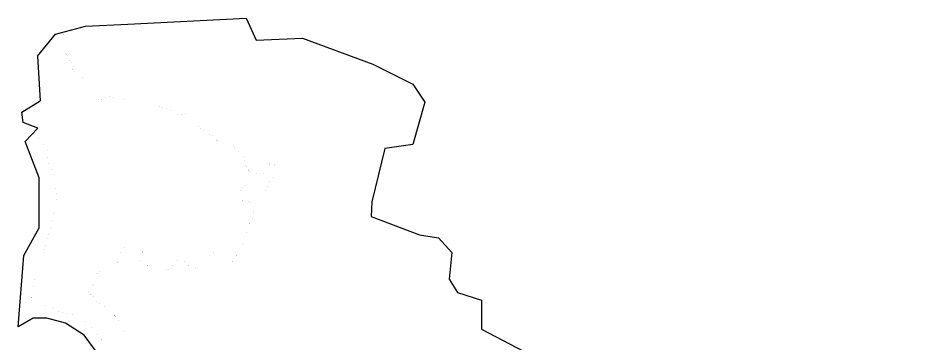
# Model space of a CAD drawing. Header units: metres. Extents: x 266585 to 279238, y 2117616 to 2127268.
# Drawn here: x 266585 to 272911, y 2124977 to 2127268 of the extents above; entities that cross this region are included whole.
import ezdxf

# ---------------------------------------------------------------- set-up
doc = ezdxf.new("R2010")
doc.units = ezdxf.units.M
doc.layers.add('HAZARDS LINE', color=1, linetype='Continuous')
doc.layers.add('village', color=3, linetype='Continuous')

msp = doc.modelspace()

# ---------------------------------------------------------------- linework, layer by layer
at = {"color": 3, "flags": 128}
msp.add_lwpolyline([(266721.2, 2126999.9), (266739, 2126684.5)], dxfattribs=at)
at = {"layer": 'HAZARDS LINE', "lineweight": 18, "const_width": 0.134}
for points in [[(266910.6, 2127171.6), (266905.4, 2127156.8), (266893.1, 2127133.1), (266880.8, 2127109.4), (266868.8, 2127101.6), (266860.7, 2127093.8), (266860.6, 2127089.8), (266856.7, 2127089.8), (266848.6, 2127082), (266844.5, 2127074.1), (266844.4, 2127070.1), (266848.2, 2127058.1), (266848.1, 2127050.1), (266848, 2127042.2), (266851.9, 2127034.2), (266855.8, 2127030.1), (266859.8, 2127030.1), (266867.7, 2127026), (266883.5, 2127021.7), (266891.5, 2127021.6), (266899.5, 2127021.5), (266911.4, 2127017.4), (266923.2, 2127013.2), (266931.1, 2127005.1), (266938.9, 2126993.1), (266938.8, 2126985.1), (266942.6, 2126977.1), (266942.6, 2126973.1), (266946.5, 2126969.1), (266950.5, 2126969), (266958.4, 2126968.9), (266962.3, 2126964.8), (266962.3, 2126960.9), (266965.3, 2126897.1), (266997.1, 2126888.7), (267016.9, 2126880.4), (267024.8, 2126880.3), (267028.7, 2126876.2), (267032.7, 2126872.2), (267036.5, 2126864.2), (267039.9, 2126820.3), (267047.5, 2126796.3), (267051.4, 2126788.3), (267063, 2126768.2), (267082.4, 2126736.1), (267090.2, 2126724), (267094.1, 2126716), (267105.9, 2126707.9), (267117.8, 2126703.7), (267125.7, 2126699.6), (267157.4, 2126691.2), (267169.4, 2126695), (267173.4, 2126694.9), (267181.4, 2126698.8), (267189.5, 2126702.6), (267197.5, 2126706.5), (267197.5, 2126710.5), (267209.6, 2126718.3), (267213.6, 2126718.2), (267217.6, 2126718.2), (267225.5, 2126718.1), (267233.4, 2126714), (267241.4, 2126713.8), (267273.1, 2126705.4), (267320.8, 2126696.7), (267348.5, 2126684.4), (267368.3, 2126676.1), (267376.2, 2126676), (267400.2, 2126679.7), (267412.1, 2126679.5), (267416.1, 2126679.4), (267420.1, 2126679.4), (267427.9, 2126671.3), (267435.8, 2126667.2), (267443.7, 2126659.1), (267451.5, 2126651), (267459.5, 2126650.9), (267471.4, 2126646.8), (267479.3, 2126642.7), (267487.2, 2126642.5), (267491.2, 2126642.5), (267499.2, 2126642.4), (267511.2, 2126646.2), (267519.2, 2126650), (267523.2, 2126650), (267535.1, 2126649.8), (267590.7, 2126641), (267610.6, 2126636.8), (267622.5, 2126636.6), (267634.4, 2126632.4), (267662, 2126612.1), (267689.6, 2126591.8), (267721.3, 2126583.4), (267725.3, 2126583.3), (267737.3, 2126591.1), (267753.3, 2126594.8), (267785.4, 2126606.3), (267797.3, 2126606.1), (267805.2, 2126602), (267813.1, 2126597.9), (267817, 2126589.9), (267820.9, 2126585.9), (267824.8, 2126577.9), (267824.6, 2126565.9), (267832.1, 2126537.9), (267835.9, 2126525.9), (267847.7, 2126513.8), (267863.3, 2126493.7), (267914.6, 2126461.1), (267950.2, 2126440.6), (267958.1, 2126436.5), (267966, 2126432.4), (267969.8, 2126424.4), (267973.8, 2126420.4), (267977.6, 2126412.3), (267981.6, 2126408.3), (267985.5, 2126404.3), (267989.5, 2126404.2), (268005.4, 2126404), (268013.3, 2126403.9), (268021.3, 2126403.7), (268033.2, 2126399.6), (268041.2, 2126399.5), (268045.1, 2126399.4), (268045.1, 2126395.4), (268048.9, 2126383.4), (268052.7, 2126375.4), (268060.6, 2126367.3), (268064.6, 2126367.3), (268072.6, 2126371.1), (268080.6, 2126371), (268084.5, 2126371), (268092.5, 2126370.8), (268096.5, 2126370.8), (268116, 2126346.6), (268143.6, 2126322.3), (268163.2, 2126306.1), (268167.1, 2126298.1), (268170.8, 2126282.1), (268182.3, 2126250), (268185.9, 2126222.1), (268193.8, 2126218), (268201.6, 2126209.9), (268205.5, 2126201.9), (268205.4, 2126194), (268209.3, 2126185.9), (268213.2, 2126181.9), (268221.1, 2126177.8), (268236.9, 2126173.6), (268256.9, 2126173.3), (268280.7, 2126169), (268292.7, 2126172.8), (268316.6, 2126176.4), (268324.6, 2126180.3), (268328.7, 2126184.2), (268328.7, 2126188.2), (268337, 2126208), (268341.2, 2126219.8), (268345.3, 2126227.8), (268353.4, 2126243.6), (268385.3, 2126243.1), (268385.2, 2126239.1), (268389.1, 2126231.1), (268389, 2126223.1), (268388.9, 2126215.2), (268384.7, 2126203.3), (268376.2, 2126167.6), (268372, 2126151.7), (268318.8, 2126052.9), (268314.8, 2126049), (268306.7, 2126041.1), (268298.5, 2126029.3), (268290.5, 2126021.5), (268286.5, 2126021.5), (268278.5, 2126021.6), (268274.6, 2126025.7), (268270.7, 2126029.7), (268270.8, 2126037.7), (268266.9, 2126045.7), (268263.1, 2126057.7), (268259.3, 2126065.7), (268255.4, 2126073.7), (268255.5, 2126077.7), (268247.7, 2126089.8), (268243.7, 2126093.8), (268235.8, 2126097.9), (268231.9, 2126102), (268224, 2126102.1), (268212.1, 2126106.2), (268208.1, 2126106.3), (268200.1, 2126106.4), (268192.1, 2126102.6), (268188.1, 2126102.6), (268184.1, 2126098.7), (268172, 2126090.9), (268159.9, 2126075.1), (268143.6, 2126051.5), (268143.5, 2126043.5), (268143.3, 2126035.6), (268143, 2126011.7), (268146.7, 2125995.7), (268150.7, 2125991.6), (268154.6, 2125987.6), (268158.6, 2125987.5), (268166.5, 2125983.4), (268174.5, 2125987.3), (268178.5, 2125987.3), (268186.4, 2125987.1), (268194.4, 2125987), (268198.4, 2125987), (268202.4, 2125986.9), (268206.2, 2125978.9), (268214.1, 2125970.8), (268221.7, 2125946.8), (268233.2, 2125918.8), (268240.8, 2125894.7), (268232.3, 2125855), (268228, 2125835.2), (268224, 2125831.3), (268219.9, 2125827.3), (268211.9, 2125823.5), (268207.9, 2125823.5), (268199.9, 2125819.7), (268191.9, 2125815.8), (268187.9, 2125811.9), (268183.8, 2125804), (268179.6, 2125792.1), (268179.5, 2125784.1), (268179.4, 2125776.2), (268183.3, 2125772.1), (268187.2, 2125764.1), (268191, 2125756.1), (268190.9, 2125748.1), (268190.7, 2125736.2), (268190.6, 2125728.2), (268182.4, 2125712.4), (268178.3, 2125704.5), (268174.2, 2125696.6), (268170.2, 2125692.7), (268162.1, 2125684.8), (268158, 2125676.9), (268141.7, 2125653.3), (268129.5, 2125633.5), (268121.1, 2125605.8), (268100.6, 2125562.3), (268092.6, 2125558.4), (268084.5, 2125554.5), (268076.6, 2125554.6), (268072.7, 2125558.7), (268068.7, 2125562.7), (268068.8, 2125566.7), (268069.1, 2125586.6), (268065.2, 2125594.6), (268065.3, 2125602.6), (268061.4, 2125606.6), (268053.5, 2125610.7), (268045.6, 2125614.8), (268037.7, 2125618.9), (268025.8, 2125623.1), (268005.9, 2125623.4), (267982, 2125623.7), (267970, 2125619.9), (267958.1, 2125620.1), (267913.9, 2125592.9), (267897.8, 2125581.2), (267881.6, 2125561.5), (267869.4, 2125545.7), (267861.3, 2125533.9), (267857.2, 2125526), (267837, 2125510.4), (267821, 2125506.6), (267813, 2125502.7), (267805.1, 2125506.8), (267801.2, 2125510.9), (267793.3, 2125515), (267785.4, 2125523.1), (267781.6, 2125531.1), (267758, 2125555.3), (267742.3, 2125567.5), (267734.3, 2125567.6), (267710.4, 2125564), (267690.4, 2125560.3), (267686.4, 2125556.4), (267678.3, 2125548.5), (267674.3, 2125544.6), (267669.9, 2125516.8), (267669.8, 2125512.8), (267665.8, 2125508.9), (267657.8, 2125505), (267613.8, 2125493.7), (267601.8, 2125493.9), (267593.9, 2125498), (267590, 2125498), (267582.1, 2125506.1), (267578.3, 2125518.1), (267574.4, 2125522.2), (267570.4, 2125522.2), (267566.4, 2125522.3), (267558.5, 2125522.4), (267534.5, 2125518.8), (267510.7, 2125523.1), (267498.7, 2125523.3), (267490.9, 2125531.3), (267487, 2125535.4), (267483, 2125535.4), (267475.1, 2125539.5), (267467.1, 2125539.7), (267459.2, 2125543.8), (267447.3, 2125543.9), (267447.4, 2125551.9), (267443.5, 2125555.9), (267443.5, 2125559.9), (267447.7, 2125571.8), (267456.3, 2125615.5), (267456.5, 2125631.4), (267456.6, 2125635.4), (267452.7, 2125639.4), (267448.7, 2125639.5), (267436.8, 2125643.7), (267413, 2125652), (267405, 2125648.1), (267401, 2125648.2), (267397, 2125648.2), (267389.1, 2125648.3), (267385.1, 2125648.4), (267381.1, 2125648.4), (267369.2, 2125648.6), (267353.3, 2125652.8), (267349.3, 2125652.9), (267341.4, 2125653), (267333.4, 2125653.1), (267321.3, 2125645.3), (267317.2, 2125637.4), (267309.1, 2125625.6), (267300.7, 2125597.8), (267300.3, 2125570), (267292.2, 2125558.1), (267276, 2125542.5), (267268, 2125538.6), (267248.1, 2125538.9), (267216.3, 2125543.3), (267212.4, 2125547.4), (267200.5, 2125551.5), (267196.6, 2125555.6), (267188.6, 2125555.7), (267180.6, 2125551.8), (267176.6, 2125547.9), (267176.5, 2125543.9), (267172.4, 2125536), (267172, 2125508.1), (267167.9, 2125500.2), (267159.8, 2125492.4), (267143.7, 2125480.7), (267135.5, 2125464.9), (267131.5, 2125460.9), (267131.4, 2125453), (267127.3, 2125445.1), (267119, 2125421.3), (267118.9, 2125417.3), (267114.7, 2125401.4), (267110.5, 2125389.6), (267102.4, 2125377.7), (267078, 2125342.2), (267077.9, 2125338.3), (267077.9, 2125334.3), (267077.8, 2125330.3), (267077.8, 2125326.3), (267093.6, 2125322.1), (267101.6, 2125322), (267105.6, 2125321.9), (267105.5, 2125317.9), (267109.5, 2125317.9), (267109.4, 2125313.9), (267113.4, 2125313.8), (267113.4, 2125309.9), (267136.7, 2125273.7), (267140.7, 2125273.6), (267140.6, 2125269.6), (267144.6, 2125265.6), (267152.5, 2125261.5), (267156.5, 2125261.4), (267160.4, 2125257.4), (267164.4, 2125257.3), (267168.3, 2125253.3), (267176.2, 2125249.2), (267199.8, 2125228.9), (267203.8, 2125228.9), (267203.7, 2125224.9), (267207.7, 2125224.8), (267207.6, 2125220.9), (267211.5, 2125216.8), (267215.5, 2125216.8), (267215.5, 2125212.8), (267219.4, 2125208.7), (267223.4, 2125208.7), (267223.3, 2125204.7), (267227.3, 2125204.6), (267231.2, 2125200.6), (267231.2, 2125196.6), (267235.1, 2125196.6), (267239.1, 2125196.5), (267239.1, 2125192.5), (267243, 2125192.5), (267247, 2125188.4), (267250.9, 2125184.4), (267254.9, 2125184.3), (267266.6, 2125172.2), (267270.6, 2125172.2), (267274.5, 2125168.1), (267274.5, 2125164.1), (267274.4, 2125160.1), (267278.4, 2125160.1), (267278.4, 2125156.1), (267282.3, 2125152.1), (267286.1, 2125144), (267290.1, 2125144), (267290.1, 2125140), (267293.9, 2125132), (267297.7, 2125120), (267301.7, 2125115.9), (267305.6, 2125111.9), (267313.3, 2125095.9), (267317.2, 2125091.8), (267317.2, 2125087.8), (267336.6, 2125055.7), (267336.6, 2125051.7), (267340.4, 2125043.7), (267352.1, 2125023.6), (267355.9, 2125011.6), (267355.8, 2125007.6), (267359.7, 2124999.6), (267363.5, 2124991.6), (267371.3, 2124979.5), (267375.3, 2124975.5)], [(267211.9, 2124969.9), (267192.2, 2124986.1), (267172.6, 2125006.3), (267145.2, 2125034.6), (267114, 2125082.8), (267082.6, 2125111.2), (267066.9, 2125127.3), (267047.2, 2125143.6), (266999.9, 2125172.1), (266964.3, 2125188.6), (266936.4, 2125189), (266916.5, 2125193.3), (266884.8, 2125201.7), (266865, 2125209.9), (266845.3, 2125222.2), (266837.4, 2125230.3), (266833.6, 2125238.3), (266829.6, 2125238.3), (266825.7, 2125242.4), (266805.8, 2125246.7), (266797.9, 2125246.8), (266766, 2125243.3), (266746, 2125243.5), (266730.2, 2125247.8), (266698.4, 2125252.2), (266694.4, 2125252.3), (266678.7, 2125268.4), (266679.4, 2125312.2), (266687.9, 2125351.9), (266705.2, 2125443.3), (266759.3, 2125605.8), (266801.2, 2125744.5), (266835.1, 2125887.4), (266856.2, 2125970.7), (266849.8, 2126078.4), (266838.8, 2126142.2), (266823.6, 2126190.3), (266800.5, 2126246.4), (266789.3, 2126298.3), (266781.9, 2126334.2), (266797.9, 2126338), (266813.9, 2126341.7), (266817.9, 2126341.7), (266821.8, 2126341.6), (266825.9, 2126345.5), (266829.9, 2126345.5), (266830, 2126353.5), (266830, 2126357.4), (266830.1, 2126361.4), (266826.2, 2126365.5), (266822.2, 2126365.5), (266814.3, 2126369.6), (266798.4, 2126373.8), (266790.4, 2126373.9), (266782.5, 2126378), (266770.5, 2126374.2), (266762.6, 2126374.4), (266735.2, 2126410.6), (266703.9, 2126446.9), (266687.8, 2126455.6)]]:
    msp.add_lwpolyline(points, dxfattribs=at)
at = {"layer": 'village', "color": 3, "true_color": 0x00ff00}
for points in [[(266721.2, 2126999.9, 0), (266848, 2127154.9, 0), (267059.5, 2127211.3, 0), (267355.5, 2127225.4, 0), (268187.2, 2127267.7, 0), (268257.7, 2127112.7, 0), (268581.9, 2127126.8, 0), (269075.3, 2126943.5, 0), (269357.3, 2126802.5, 0), (269441.8, 2126675.7, 0), (269357.3, 2126379.6, 0), (269159.9, 2126351.4, 0), (269068.7, 2125976.3, 0)], [(267179.3, 2124860.4, 0), (267048.5, 2125038.8, 0), (266917.6, 2125122, 0), (266786.8, 2125157.7, 0), (266691.6, 2125157.7, 0), (266584.6, 2125098.2, 0), (266626.2, 2125597.8, 0), (266733.3, 2125794, 0), (266733.3, 2126144.9, 0), (266635.9, 2126399, 0), (266723.1, 2126494.2, 0), (266620, 2126533.8, 0), (266612.1, 2126605.2, 0), (266739, 2126684.5, 0)], [(269068.7, 2125976.3, 0), (269064.2, 2125873.7, 0), (269403.2, 2125744.3, 0), (269537, 2125722, 0), (269630.7, 2125619.4, 0), (269612.8, 2125432.1, 0), (269670.8, 2125338.4, 0), (269840.3, 2125284.9, 0), (269840.3, 2125079.7, 0), (270232.8, 2124874.6, 0), (271066.9, 2124896.9, 0), (271606.6, 2124531.1, 0), (271624.4, 2124424.1, 0), (271718.1, 2124290.3, 0), (271762.7, 2124250.1, 0), (271767.1, 2124085.1, 0), (271914.3, 2123946.8, 0), (272039.2, 2124156.5, 0), (272039.2, 2124276.9, 0), (272213.2, 2124285.8, 0), (272440.6, 2124459.8, 0), (272748.4, 2124428.5, 0), (272953.6, 2124383.9, 0)]]:
    msp.add_polyline3d(points, dxfattribs=at)

doc.saveas('drawing.dxf')
